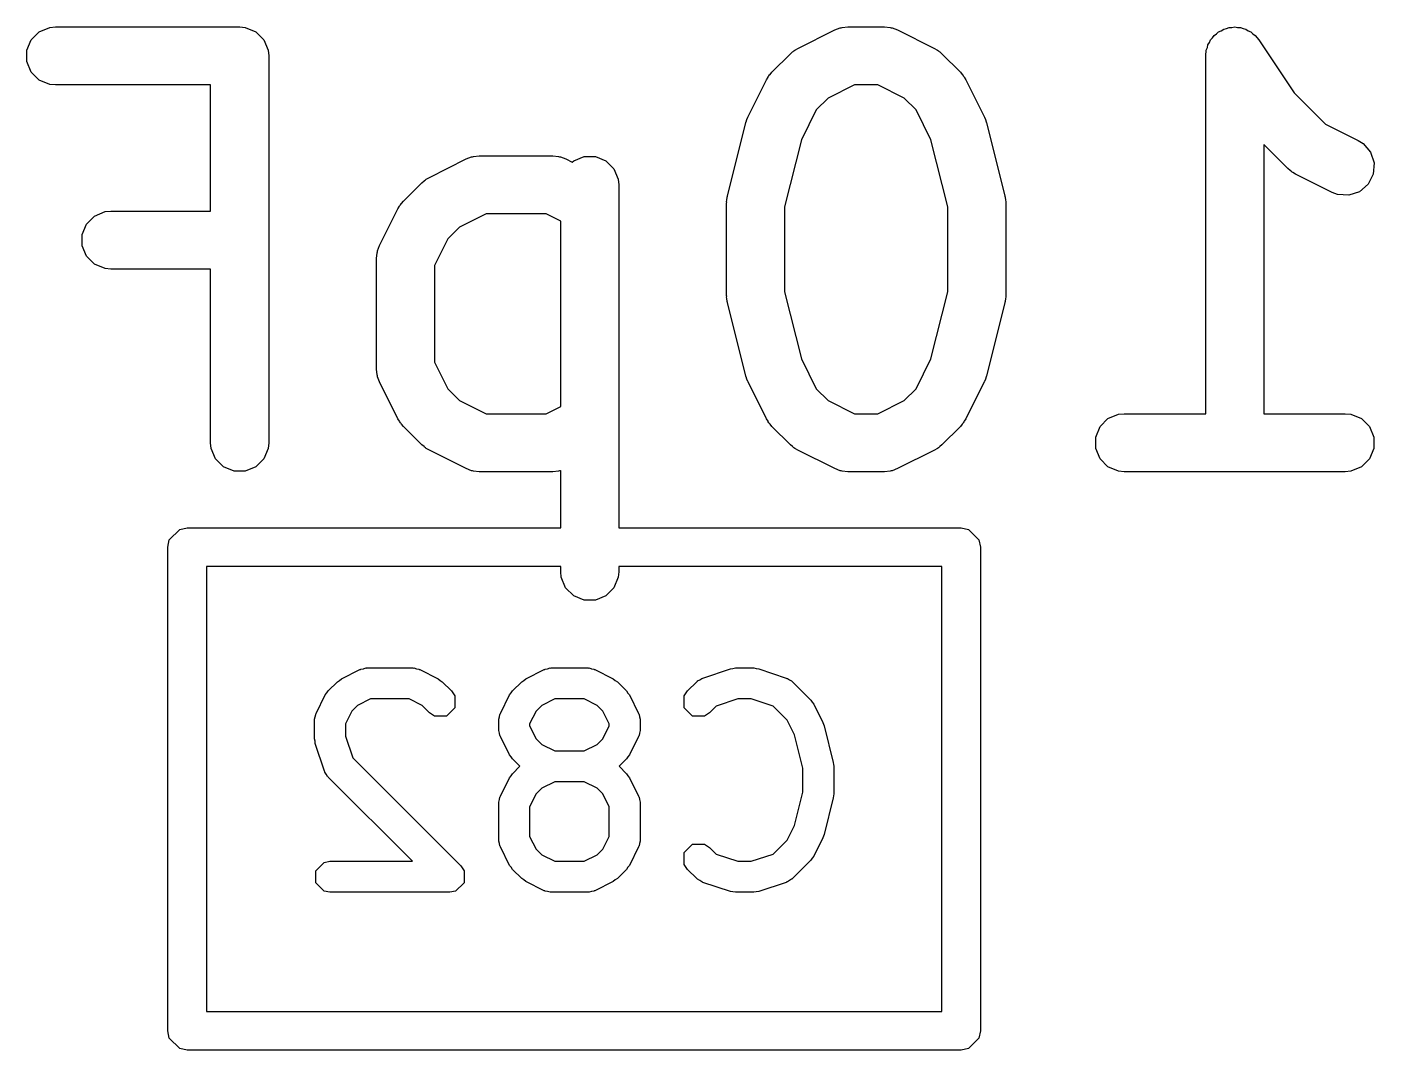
# Model space of a CAD drawing. Extents: x 2.01 to 5.6, y -4.28 to -1.65.
# Drawn here: x 2.8361 to 2.9731, y -1.7687 to -1.6646 of the extents above; entities that cross this region are included whole.
import ezdxf

# ---------------------------------------------------------------- set-up
doc = ezdxf.new("R2010")
doc.units = 0
doc.header["$MEASUREMENT"] = 0
doc.layers.add('BLACK', color=7, linetype='CONTINUOUS')

msp = doc.modelspace()

# ---------------------------------------------------------------- linework, layer by layer
at = {"layer": 'BLACK', "linetype": 'CONTINUOUS'}
for p, q in [((2.8365, -1.66587), (2.83732, -1.66506)), ((2.83732, -1.66506), (2.83838, -1.66462)), ((2.83838, -1.66462), (2.83896, -1.66456)), ((2.83896, -1.66456), (2.85771, -1.66456)), ((2.85771, -1.66456), (2.85828, -1.66462)), ((2.85828, -1.66462), (2.85935, -1.66506)), ((2.85935, -1.66506), (2.86016, -1.66587)), ((2.9145, -1.66675), (2.91825, -1.66487)), ((2.91825, -1.66487), (2.91879, -1.66466)), ((2.91879, -1.66466), (2.9189, -1.66466)), ((2.9189, -1.66466), (2.919, -1.66462)), ((2.919, -1.66462), (2.91957, -1.66456)), ((2.91957, -1.66456), (2.92332, -1.66456)), ((2.92332, -1.66456), (2.9239, -1.66462)), ((2.9239, -1.66462), (2.924, -1.66466)), ((2.924, -1.66466), (2.9241, -1.66466)), ((2.9241, -1.66466), (2.92464, -1.66487)), ((2.92464, -1.66487), (2.92839, -1.66675)), ((2.95686, -1.66542), (2.9571, -1.66526)), ((2.9571, -1.66526), (2.9573, -1.66506)), ((2.9573, -1.66506), (2.95757, -1.66495)), ((2.95757, -1.66495), (2.95782, -1.66478)), ((2.95782, -1.66478), (2.9581, -1.66473)), ((2.9581, -1.66473), (2.95837, -1.66462)), ((2.95837, -1.66462), (2.95866, -1.66462)), ((2.95866, -1.66462), (2.95895, -1.66456)), ((2.95895, -1.66456), (2.95923, -1.66462)), ((2.95923, -1.66462), (2.95952, -1.66462)), ((2.95952, -1.66462), (2.95979, -1.66473)), ((2.95979, -1.66473), (2.96008, -1.66479)), ((2.96008, -1.66479), (2.96032, -1.66495)), ((2.96032, -1.66495), (2.96058, -1.66506)), ((2.96058, -1.66506), (2.96079, -1.66526)), ((2.96079, -1.66526), (2.96103, -1.66543)), ((2.83606, -1.66694), (2.8365, -1.66587)), ((2.86016, -1.66587), (2.8606, -1.66694)), ((2.95616, -1.66667), (2.95622, -1.66638)), ((2.95622, -1.66638), (2.95638, -1.66614)), ((2.95638, -1.66614), (2.95649, -1.66587)), ((2.95649, -1.66587), (2.95669, -1.66567)), ((2.95669, -1.66567), (2.95686, -1.66542)), ((2.96103, -1.66543), (2.9614, -1.66587)), ((2.9614, -1.66587), (2.9614, -1.66587)), ((2.9614, -1.66587), (2.9614, -1.66587)), ((2.9614, -1.66587), (2.9614, -1.66587)), ((2.9614, -1.66587), (2.96499, -1.67126)), ((2.83606, -1.66809), (2.83606, -1.66694)), ((2.8606, -1.66694), (2.86066, -1.66751)), ((2.86066, -1.66751), (2.86066, -1.70688)), ((2.91186, -1.66917), (2.91374, -1.6673)), ((2.91374, -1.6673), (2.91396, -1.66711)), ((2.91396, -1.66711), (2.91401, -1.66705)), ((2.91401, -1.66705), (2.9141, -1.667)), ((2.9141, -1.667), (2.91418, -1.66693)), ((2.91418, -1.66693), (2.91425, -1.6669)), ((2.91425, -1.6669), (2.9145, -1.66675)), ((2.92839, -1.66675), (2.92864, -1.6669)), ((2.92864, -1.6669), (2.92871, -1.66693)), ((2.92871, -1.66693), (2.92879, -1.667)), ((2.92879, -1.667), (2.92888, -1.66705)), ((2.92888, -1.66705), (2.92893, -1.66711)), ((2.92893, -1.66711), (2.92916, -1.6673)), ((2.92916, -1.6673), (2.93103, -1.66917)), ((2.95599, -1.66751), (2.95605, -1.66694)), ((2.95599, -1.70393), (2.95599, -1.66751)), ((2.95599, -1.66751), (2.95599, -1.66751)), ((2.95599, -1.66751), (2.95599, -1.66751)), ((2.95599, -1.66751), (2.95599, -1.66751)), ((2.95605, -1.66694), (2.95616, -1.66667)), ((2.8365, -1.66915), (2.83606, -1.66809)), ((2.83732, -1.66997), (2.8365, -1.66915)), ((2.91167, -1.6694), (2.91186, -1.66917)), ((2.93103, -1.66917), (2.93122, -1.6694)), ((2.83838, -1.67041), (2.83732, -1.66997)), ((2.83896, -1.67047), (2.83838, -1.67041)), ((2.85475, -1.67047), (2.83896, -1.67047)), ((2.85475, -1.68331), (2.85475, -1.67047)), ((2.90943, -1.67369), (2.91131, -1.66994)), ((2.91131, -1.66994), (2.91146, -1.66969)), ((2.91146, -1.66969), (2.91149, -1.66962)), ((2.91149, -1.66962), (2.91156, -1.66954)), ((2.91156, -1.66954), (2.91162, -1.66945)), ((2.91162, -1.66945), (2.91167, -1.6694)), ((2.92027, -1.67047), (2.91757, -1.67181)), ((2.92263, -1.67047), (2.92027, -1.67047)), ((2.92532, -1.67181), (2.92263, -1.67047)), ((2.93122, -1.6694), (2.93128, -1.66945)), ((2.93128, -1.66945), (2.93133, -1.66954)), ((2.93133, -1.66954), (2.9314, -1.66962)), ((2.9314, -1.66962), (2.93143, -1.66969)), ((2.93143, -1.66969), (2.93159, -1.66994)), ((2.93159, -1.66994), (2.93346, -1.67369)), ((2.91757, -1.67181), (2.91637, -1.67301)), ((2.92652, -1.67301), (2.92532, -1.67181)), ((2.96499, -1.67126), (2.96819, -1.67446)), ((2.91637, -1.67301), (2.91486, -1.67604)), ((2.92804, -1.67604), (2.92652, -1.67301)), ((2.90733, -1.68179), (2.90921, -1.6743)), ((2.90921, -1.6743), (2.90922, -1.67425)), ((2.90922, -1.67425), (2.90923, -1.67423)), ((2.90923, -1.67423), (2.90932, -1.67399)), ((2.90932, -1.67399), (2.9094, -1.67375)), ((2.9094, -1.67375), (2.90942, -1.67373)), ((2.90942, -1.67373), (2.90943, -1.67369)), ((2.93346, -1.67369), (2.93348, -1.67373)), ((2.93348, -1.67373), (2.93349, -1.67375)), ((2.93349, -1.67375), (2.93358, -1.67399)), ((2.93358, -1.67399), (2.93367, -1.67423)), ((2.93367, -1.67423), (2.93367, -1.67425)), ((2.93367, -1.67425), (2.93369, -1.6743)), ((2.93369, -1.6743), (2.93556, -1.68179)), ((2.96819, -1.67446), (2.97151, -1.67612)), ((2.91486, -1.67604), (2.91315, -1.68287)), ((2.92974, -1.68287), (2.92804, -1.67604)), ((2.97151, -1.67612), (2.972, -1.67643)), ((2.96435, -1.67897), (2.9619, -1.67652)), ((2.9619, -1.67652), (2.9619, -1.70393)), ((2.972, -1.67643), (2.97276, -1.6773)), ((2.97276, -1.6773), (2.97312, -1.67839)), ((2.87701, -1.67987), (2.88076, -1.67799)), ((2.88076, -1.67799), (2.8813, -1.67779)), ((2.8813, -1.67779), (2.8814, -1.67778)), ((2.8814, -1.67778), (2.8815, -1.67774)), ((2.8815, -1.67774), (2.88208, -1.67768)), ((2.88208, -1.67768), (2.88958, -1.67768)), ((2.88958, -1.67768), (2.89015, -1.67774)), ((2.89015, -1.67774), (2.89025, -1.67778)), ((2.89025, -1.67778), (2.89036, -1.67779)), ((2.89036, -1.67779), (2.8909, -1.67799)), ((2.8909, -1.67799), (2.89155, -1.67832)), ((2.89155, -1.67832), (2.89169, -1.67818)), ((2.89169, -1.67818), (2.89275, -1.67774)), ((2.89275, -1.67774), (2.8939, -1.67774)), ((2.8939, -1.67774), (2.89497, -1.67818)), ((2.89497, -1.67818), (2.89578, -1.679)), ((2.96458, -1.67916), (2.96435, -1.67897)), ((2.97312, -1.67839), (2.97304, -1.67954)), ((2.87624, -1.68042), (2.87647, -1.68024)), ((2.87647, -1.68024), (2.87652, -1.68018)), ((2.87652, -1.68018), (2.87661, -1.68012)), ((2.87661, -1.68012), (2.87669, -1.68006)), ((2.87669, -1.68006), (2.87676, -1.68003)), ((2.87676, -1.68003), (2.87701, -1.67987)), ((2.89578, -1.679), (2.89622, -1.68006)), ((2.89622, -1.68006), (2.89628, -1.68064)), ((2.96463, -1.67922), (2.96458, -1.67916)), ((2.96472, -1.67927), (2.96463, -1.67922)), ((2.9648, -1.67934), (2.96472, -1.67927)), ((2.96487, -1.67937), (2.9648, -1.67934)), ((2.96512, -1.67953), (2.96487, -1.67937)), ((2.96887, -1.6814), (2.96512, -1.67953)), ((2.97304, -1.67954), (2.97252, -1.68057)), ((2.87436, -1.6823), (2.87624, -1.68042)), ((2.89628, -1.68064), (2.89628, -1.71555)), ((2.96941, -1.68161), (2.96887, -1.6814)), ((2.97056, -1.68169), (2.96941, -1.68161)), ((2.97165, -1.68133), (2.97056, -1.68169)), ((2.97252, -1.68057), (2.97165, -1.68133)), ((2.87194, -1.68681), (2.87381, -1.68306)), ((2.87381, -1.68306), (2.87397, -1.68282)), ((2.87397, -1.68282), (2.874, -1.68274)), ((2.874, -1.68274), (2.87406, -1.68266)), ((2.87406, -1.68266), (2.87412, -1.68258)), ((2.87412, -1.68258), (2.87418, -1.68252)), ((2.87418, -1.68252), (2.87436, -1.6823)), ((2.90725, -1.68237), (2.90728, -1.68215)), ((2.90726, -1.68241), (2.90725, -1.68237)), ((2.90725, -1.68251), (2.90726, -1.68241)), ((2.90725, -1.69188), (2.90725, -1.68251)), ((2.90728, -1.68215), (2.9073, -1.68193)), ((2.9073, -1.68193), (2.90732, -1.68189)), ((2.90732, -1.68189), (2.90733, -1.68179)), ((2.91315, -1.68287), (2.91315, -1.69152)), ((2.92974, -1.69152), (2.92974, -1.68287)), ((2.93556, -1.68179), (2.93558, -1.68189)), ((2.93558, -1.68189), (2.93559, -1.68193)), ((2.93559, -1.68193), (2.93561, -1.68215)), ((2.93561, -1.68215), (2.93565, -1.68237)), ((2.93565, -1.68237), (2.93564, -1.68241)), ((2.93564, -1.68241), (2.93565, -1.68251)), ((2.93565, -1.68251), (2.93565, -1.69188)), ((2.84213, -1.68462), (2.84294, -1.68381)), ((2.84294, -1.68381), (2.84401, -1.68336)), ((2.84401, -1.68336), (2.84458, -1.68331)), ((2.84458, -1.68331), (2.85475, -1.68331)), ((2.88277, -1.68359), (2.88008, -1.68494)), ((2.88888, -1.68359), (2.88277, -1.68359)), ((2.89037, -1.68434), (2.88888, -1.68359)), ((2.89037, -1.70318), (2.89037, -1.68434)), ((2.84169, -1.68568), (2.84213, -1.68462)), ((2.84169, -1.68684), (2.84169, -1.68568)), ((2.88008, -1.68494), (2.87888, -1.68613)), ((2.84213, -1.6879), (2.84169, -1.68684)), ((2.87173, -1.68736), (2.87194, -1.68681)), ((2.87888, -1.68613), (2.87753, -1.68883)), ((2.84294, -1.68872), (2.84213, -1.6879)), ((2.87163, -1.68813), (2.87168, -1.68756)), ((2.87163, -1.69938), (2.87163, -1.68813)), ((2.87168, -1.68756), (2.87172, -1.68746)), ((2.87172, -1.68746), (2.87173, -1.68736)), ((2.84401, -1.68916), (2.84294, -1.68872)), ((2.84458, -1.68921), (2.84401, -1.68916)), ((2.85475, -1.68921), (2.84458, -1.68921)), ((2.85475, -1.70688), (2.85475, -1.68921)), ((2.87753, -1.68883), (2.87753, -1.69869)), ((2.90726, -1.69199), (2.90725, -1.69188)), ((2.90725, -1.69203), (2.90726, -1.69199)), ((2.90728, -1.69224), (2.90725, -1.69203)), ((2.9073, -1.69246), (2.90728, -1.69224)), ((2.90732, -1.6925), (2.9073, -1.69246)), ((2.90733, -1.6926), (2.90732, -1.6925)), ((2.90921, -1.7001), (2.90733, -1.6926)), ((2.91315, -1.69152), (2.91486, -1.69835)), ((2.92804, -1.69835), (2.92974, -1.69152)), ((2.93556, -1.6926), (2.93369, -1.7001)), ((2.93558, -1.6925), (2.93556, -1.6926)), ((2.93559, -1.69246), (2.93558, -1.6925)), ((2.93561, -1.69224), (2.93559, -1.69246)), ((2.93565, -1.69203), (2.93561, -1.69224)), ((2.93565, -1.69188), (2.93564, -1.69199)), ((2.93564, -1.69199), (2.93565, -1.69203)), ((2.87168, -1.69996), (2.87163, -1.69938)), ((2.87753, -1.69869), (2.87888, -1.70138)), ((2.91486, -1.69835), (2.91637, -1.70138)), ((2.92652, -1.70138), (2.92804, -1.69835)), ((2.87172, -1.70006), (2.87168, -1.69996)), ((2.87173, -1.70016), (2.87172, -1.70006)), ((2.87194, -1.7007), (2.87173, -1.70016)), ((2.87381, -1.70445), (2.87194, -1.7007)), ((2.90922, -1.70014), (2.90921, -1.7001)), ((2.90923, -1.70016), (2.90922, -1.70014)), ((2.90932, -1.7004), (2.90923, -1.70016)), ((2.9094, -1.70064), (2.90932, -1.7004)), ((2.90942, -1.70066), (2.9094, -1.70064)), ((2.90943, -1.7007), (2.90942, -1.70066)), ((2.91131, -1.70445), (2.90943, -1.7007)), ((2.93346, -1.7007), (2.93159, -1.70445)), ((2.93348, -1.70066), (2.93346, -1.7007)), ((2.93349, -1.70064), (2.93348, -1.70066)), ((2.93358, -1.7004), (2.93349, -1.70064)), ((2.93367, -1.70016), (2.93358, -1.7004)), ((2.93369, -1.7001), (2.93367, -1.70014)), ((2.93367, -1.70014), (2.93367, -1.70016)), ((2.87888, -1.70138), (2.88008, -1.70258)), ((2.91637, -1.70138), (2.91757, -1.70258)), ((2.92532, -1.70258), (2.92652, -1.70138)), ((2.88008, -1.70258), (2.88277, -1.70393)), ((2.88888, -1.70393), (2.89037, -1.70318)), ((2.91757, -1.70258), (2.92027, -1.70393)), ((2.92263, -1.70393), (2.92532, -1.70258)), ((2.87397, -1.7047), (2.87381, -1.70445)), ((2.874, -1.70477), (2.87397, -1.7047)), ((2.87406, -1.70485), (2.874, -1.70477)), ((2.87412, -1.70494), (2.87406, -1.70485)), ((2.87418, -1.70499), (2.87412, -1.70494)), ((2.87436, -1.70522), (2.87418, -1.70499)), ((2.88277, -1.70393), (2.88888, -1.70393)), ((2.91146, -1.7047), (2.91131, -1.70445)), ((2.91149, -1.70477), (2.91146, -1.7047)), ((2.91156, -1.70485), (2.91149, -1.70477)), ((2.91162, -1.70494), (2.91156, -1.70485)), ((2.91167, -1.70499), (2.91162, -1.70494)), ((2.91186, -1.70522), (2.91167, -1.70499)), ((2.92027, -1.70393), (2.92263, -1.70393)), ((2.93122, -1.70499), (2.93103, -1.70522)), ((2.93128, -1.70494), (2.93122, -1.70499)), ((2.93133, -1.70485), (2.93128, -1.70494)), ((2.9314, -1.70477), (2.93133, -1.70485)), ((2.93143, -1.7047), (2.9314, -1.70477)), ((2.93159, -1.70445), (2.93143, -1.7047)), ((2.94524, -1.70524), (2.94605, -1.70443)), ((2.94605, -1.70443), (2.94712, -1.70399)), ((2.94712, -1.70399), (2.94769, -1.70393)), ((2.94769, -1.70393), (2.95599, -1.70393)), ((2.9619, -1.70393), (2.97019, -1.70393)), ((2.97019, -1.70393), (2.97077, -1.70399)), ((2.97077, -1.70399), (2.97183, -1.70443)), ((2.97183, -1.70443), (2.97265, -1.70524)), ((2.87624, -1.7071), (2.87436, -1.70522)), ((2.91374, -1.7071), (2.91186, -1.70522)), ((2.93103, -1.70522), (2.92916, -1.7071)), ((2.9448, -1.70631), (2.94524, -1.70524)), ((2.9448, -1.70746), (2.9448, -1.70631)), ((2.97265, -1.70524), (2.97309, -1.70631)), ((2.97309, -1.70631), (2.97309, -1.70746)), ((2.85481, -1.70746), (2.85475, -1.70688)), ((2.85525, -1.70852), (2.85481, -1.70746)), ((2.8606, -1.70746), (2.86016, -1.70852)), ((2.86066, -1.70688), (2.8606, -1.70746)), ((2.87647, -1.70728), (2.87624, -1.7071)), ((2.87652, -1.70734), (2.87647, -1.70728)), ((2.87661, -1.7074), (2.87652, -1.70734)), ((2.87669, -1.70746), (2.87661, -1.7074)), ((2.87676, -1.70749), (2.87669, -1.70746)), ((2.87701, -1.70765), (2.87676, -1.70749)), ((2.88076, -1.70952), (2.87701, -1.70765)), ((2.91396, -1.70728), (2.91374, -1.7071)), ((2.91401, -1.70734), (2.91396, -1.70728)), ((2.9141, -1.7074), (2.91401, -1.70734)), ((2.91418, -1.70746), (2.9141, -1.7074)), ((2.91425, -1.70749), (2.91418, -1.70746)), ((2.9145, -1.70765), (2.91425, -1.70749)), ((2.91825, -1.70952), (2.9145, -1.70765)), ((2.92839, -1.70765), (2.92464, -1.70952)), ((2.92864, -1.70749), (2.92839, -1.70765)), ((2.92871, -1.70746), (2.92864, -1.70749)), ((2.92879, -1.7074), (2.92871, -1.70746)), ((2.92888, -1.70734), (2.92879, -1.7074)), ((2.92893, -1.70728), (2.92888, -1.70734)), ((2.92916, -1.7071), (2.92893, -1.70728)), ((2.94524, -1.70852), (2.9448, -1.70746)), ((2.97309, -1.70746), (2.97265, -1.70852)), ((2.85606, -1.70934), (2.85525, -1.70852)), ((2.86016, -1.70852), (2.85935, -1.70934)), ((2.94605, -1.70934), (2.94524, -1.70852)), ((2.97265, -1.70852), (2.97183, -1.70934)), ((2.85713, -1.70978), (2.85606, -1.70934)), ((2.85828, -1.70978), (2.85713, -1.70978)), ((2.85935, -1.70934), (2.85828, -1.70978)), ((2.8813, -1.70973), (2.88076, -1.70952)), ((2.8814, -1.70974), (2.8813, -1.70973)), ((2.8815, -1.70978), (2.8814, -1.70974)), ((2.88208, -1.70984), (2.8815, -1.70978)), ((2.88958, -1.70984), (2.88208, -1.70984)), ((2.89015, -1.70978), (2.88958, -1.70984)), ((2.89025, -1.70974), (2.89015, -1.70978)), ((2.89036, -1.70973), (2.89025, -1.70974)), ((2.89037, -1.70972), (2.89036, -1.70973)), ((2.89037, -1.71555), (2.89037, -1.70972)), ((2.91879, -1.70973), (2.91825, -1.70952)), ((2.9189, -1.70974), (2.91879, -1.70973)), ((2.919, -1.70978), (2.9189, -1.70974)), ((2.91957, -1.70984), (2.919, -1.70978)), ((2.92332, -1.70984), (2.91957, -1.70984)), ((2.9239, -1.70978), (2.92332, -1.70984)), ((2.924, -1.70974), (2.9239, -1.70978)), ((2.9241, -1.70973), (2.924, -1.70974)), ((2.92464, -1.70952), (2.9241, -1.70973)), ((2.94712, -1.70978), (2.94605, -1.70934)), ((2.94769, -1.70984), (2.94712, -1.70978)), ((2.97019, -1.70984), (2.94769, -1.70984)), ((2.97077, -1.70978), (2.97019, -1.70984)), ((2.97183, -1.70934), (2.97077, -1.70978)), ((2.85054, -1.71677), (2.85161, -1.7157)), ((2.85161, -1.7157), (2.85236, -1.71555)), ((2.85236, -1.71555), (2.89037, -1.71555)), ((2.89628, -1.71555), (2.9311, -1.71555)), ((2.9311, -1.71555), (2.93186, -1.7157)), ((2.93186, -1.7157), (2.93292, -1.71677)), ((2.85039, -1.71752), (2.85054, -1.71677)), ((2.93292, -1.71677), (2.93307, -1.71752)), ((2.85039, -1.76673), (2.85039, -1.71752)), ((2.93307, -1.71752), (2.93307, -1.76673)), ((2.89037, -1.71949), (2.85433, -1.71949)), ((2.85433, -1.71949), (2.85433, -1.76476)), ((2.89037, -1.72001), (2.89037, -1.71949)), ((2.89043, -1.72058), (2.89037, -1.72001)), ((2.89628, -1.72001), (2.89622, -1.72058)), ((2.89628, -1.71949), (2.89628, -1.72001)), ((2.92913, -1.71949), (2.89628, -1.71949)), ((2.92913, -1.76476), (2.92913, -1.71949)), ((2.89087, -1.72165), (2.89043, -1.72058)), ((2.89622, -1.72058), (2.89578, -1.72165)), ((2.89169, -1.72246), (2.89087, -1.72165)), ((2.89275, -1.7229), (2.89169, -1.72246)), ((2.89497, -1.72246), (2.8939, -1.7229)), ((2.89578, -1.72165), (2.89497, -1.72246)), ((2.8939, -1.7229), (2.89275, -1.7229)), ((2.86786, -1.73107), (2.86806, -1.73091)), ((2.86806, -1.73091), (2.86994, -1.72998)), ((2.86994, -1.72998), (2.87001, -1.72995)), ((2.87001, -1.72995), (2.87004, -1.72993)), ((2.87004, -1.72993), (2.87029, -1.72988)), ((2.87029, -1.72988), (2.87053, -1.72981)), ((2.87053, -1.72981), (2.87056, -1.72982)), ((2.87056, -1.72982), (2.87064, -1.72981)), ((2.87064, -1.72981), (2.87533, -1.72981)), ((2.87533, -1.72981), (2.87541, -1.72982)), ((2.87541, -1.72982), (2.87544, -1.72981)), ((2.87544, -1.72981), (2.87568, -1.72988)), ((2.87568, -1.72988), (2.87593, -1.72993)), ((2.87593, -1.72993), (2.87596, -1.72995)), ((2.87596, -1.72995), (2.87603, -1.72998)), ((2.87603, -1.72998), (2.87791, -1.73091)), ((2.87791, -1.73091), (2.87811, -1.73107)), ((2.88661, -1.73107), (2.88681, -1.73091)), ((2.88681, -1.73091), (2.88868, -1.72998)), ((2.88868, -1.72998), (2.88876, -1.72995)), ((2.88876, -1.72995), (2.88879, -1.72993)), ((2.88879, -1.72993), (2.88903, -1.72988)), ((2.88903, -1.72988), (2.88928, -1.72981)), ((2.88928, -1.72981), (2.88931, -1.72982)), ((2.88931, -1.72982), (2.88939, -1.72981)), ((2.88939, -1.72981), (2.89314, -1.72981)), ((2.89314, -1.72981), (2.89322, -1.72982)), ((2.89322, -1.72982), (2.89325, -1.72981)), ((2.89325, -1.72981), (2.89349, -1.72988)), ((2.89349, -1.72988), (2.89374, -1.72993)), ((2.89374, -1.72993), (2.89377, -1.72995)), ((2.89377, -1.72995), (2.89384, -1.72998)), ((2.89384, -1.72998), (2.89572, -1.73091)), ((2.89572, -1.73091), (2.89592, -1.73107)), ((2.90429, -1.73113), (2.90451, -1.73101)), ((2.90451, -1.73101), (2.90472, -1.73087)), ((2.90472, -1.73087), (2.90476, -1.73087)), ((2.90476, -1.73087), (2.90483, -1.73083)), ((2.90483, -1.73083), (2.90764, -1.72989)), ((2.90764, -1.72989), (2.90789, -1.72986)), ((2.90789, -1.72986), (2.90814, -1.72981)), ((2.90814, -1.72981), (2.91001, -1.72981)), ((2.91001, -1.72981), (2.91026, -1.72986)), ((2.91026, -1.72986), (2.91051, -1.72989)), ((2.91051, -1.72989), (2.91332, -1.73083)), ((2.91332, -1.73083), (2.91339, -1.73087)), ((2.91339, -1.73087), (2.91343, -1.73087)), ((2.91343, -1.73087), (2.91364, -1.73101)), ((2.91364, -1.73101), (2.91386, -1.73113)), ((2.86642, -1.73255), (2.86658, -1.73235)), ((2.86658, -1.73235), (2.86672, -1.73215)), ((2.86672, -1.73215), (2.86765, -1.73121)), ((2.86765, -1.73121), (2.86786, -1.73107)), ((2.87811, -1.73107), (2.87832, -1.73121)), ((2.87832, -1.73121), (2.87925, -1.73215)), ((2.87925, -1.73215), (2.8796, -1.73266)), ((2.88517, -1.73255), (2.88532, -1.73235)), ((2.88532, -1.73235), (2.88546, -1.73215)), ((2.88546, -1.73215), (2.8864, -1.73121)), ((2.8864, -1.73121), (2.88661, -1.73107)), ((2.89592, -1.73107), (2.89613, -1.73121)), ((2.89613, -1.73121), (2.89706, -1.73215)), ((2.89706, -1.73215), (2.8972, -1.73236)), ((2.8972, -1.73236), (2.89736, -1.73255)), ((2.90293, -1.73266), (2.90327, -1.73215)), ((2.90327, -1.73215), (2.90421, -1.73121)), ((2.90421, -1.73121), (2.90428, -1.73116)), ((2.90428, -1.73116), (2.90429, -1.73113)), ((2.91386, -1.73113), (2.91387, -1.73116)), ((2.91387, -1.73116), (2.91394, -1.73121)), ((2.91394, -1.73121), (2.91581, -1.73308)), ((2.86548, -1.73443), (2.86642, -1.73255)), ((2.8697, -1.73362), (2.86912, -1.73419)), ((2.87101, -1.73296), (2.8697, -1.73362)), ((2.87496, -1.73296), (2.87101, -1.73296)), ((2.87627, -1.73362), (2.87496, -1.73296)), ((2.87703, -1.73437), (2.87627, -1.73362)), ((2.8796, -1.73266), (2.8796, -1.73386)), ((2.88423, -1.73443), (2.88517, -1.73255)), ((2.88845, -1.73362), (2.88787, -1.73419)), ((2.88976, -1.73296), (2.88845, -1.73362)), ((2.89277, -1.73296), (2.88976, -1.73296)), ((2.89408, -1.73362), (2.89277, -1.73296)), ((2.89466, -1.73419), (2.89408, -1.73362)), ((2.89736, -1.73255), (2.8983, -1.73443)), ((2.90293, -1.73386), (2.90293, -1.73266)), ((2.90617, -1.7337), (2.9055, -1.73437)), ((2.90839, -1.73296), (2.90617, -1.7337)), ((2.90976, -1.73296), (2.90839, -1.73296)), ((2.91197, -1.7337), (2.90976, -1.73296)), ((2.9134, -1.73513), (2.91197, -1.7337)), ((2.91581, -1.73308), (2.91595, -1.73329)), ((2.91595, -1.73329), (2.91611, -1.73349)), ((2.91611, -1.73349), (2.91704, -1.73537)), ((2.86532, -1.73502), (2.86539, -1.73478)), ((2.86533, -1.73506), (2.86532, -1.73502)), ((2.86532, -1.73513), (2.86533, -1.73506)), ((2.86532, -1.73701), (2.86532, -1.73513)), ((2.86539, -1.73478), (2.86544, -1.73453)), ((2.86544, -1.73453), (2.86546, -1.73451)), ((2.86546, -1.73451), (2.86548, -1.73443)), ((2.86912, -1.73419), (2.86847, -1.73551)), ((2.87754, -1.73471), (2.87703, -1.73437)), ((2.87874, -1.73471), (2.87754, -1.73471)), ((2.8796, -1.73386), (2.87874, -1.73471)), ((2.88406, -1.73513), (2.88408, -1.73506)), ((2.88406, -1.73607), (2.88406, -1.73513)), ((2.88407, -1.73502), (2.88414, -1.73478)), ((2.88408, -1.73506), (2.88407, -1.73502)), ((2.88414, -1.73478), (2.88418, -1.73453)), ((2.88418, -1.73453), (2.88421, -1.73451)), ((2.88421, -1.73451), (2.88423, -1.73443)), ((2.88787, -1.73419), (2.88721, -1.73551)), ((2.89531, -1.73551), (2.89466, -1.73419)), ((2.8983, -1.73443), (2.89832, -1.73451)), ((2.89832, -1.73451), (2.89834, -1.73453)), ((2.89834, -1.73453), (2.89839, -1.73478)), ((2.89839, -1.73478), (2.89846, -1.73502)), ((2.89846, -1.73502), (2.89845, -1.73506)), ((2.89845, -1.73506), (2.89846, -1.73513)), ((2.89846, -1.73513), (2.89846, -1.73607)), ((2.90378, -1.73471), (2.90293, -1.73386)), ((2.90499, -1.73471), (2.90378, -1.73471)), ((2.9055, -1.73437), (2.90499, -1.73471)), ((2.91415, -1.73662), (2.9134, -1.73513)), ((2.86847, -1.73551), (2.86847, -1.73675)), ((2.88408, -1.73615), (2.88406, -1.73607)), ((2.88407, -1.73618), (2.88408, -1.73615)), ((2.88414, -1.73643), (2.88407, -1.73618)), ((2.88418, -1.73667), (2.88414, -1.73643)), ((2.88721, -1.73551), (2.88721, -1.7357)), ((2.88721, -1.7357), (2.88787, -1.73701)), ((2.89466, -1.73701), (2.89531, -1.7357)), ((2.89531, -1.7357), (2.89531, -1.73551)), ((2.89839, -1.73643), (2.89834, -1.73667)), ((2.89846, -1.73618), (2.89839, -1.73643)), ((2.89846, -1.73607), (2.89845, -1.73615)), ((2.89845, -1.73615), (2.89846, -1.73618)), ((2.91704, -1.73537), (2.91709, -1.73553)), ((2.91709, -1.73553), (2.91716, -1.73569)), ((2.91716, -1.73569), (2.9181, -1.73944)), ((2.86537, -1.73726), (2.86532, -1.73701)), ((2.8654, -1.73751), (2.86537, -1.73726)), ((2.86634, -1.74032), (2.8654, -1.73751)), ((2.86847, -1.73675), (2.86921, -1.73897)), ((2.88421, -1.7367), (2.88418, -1.73667)), ((2.88423, -1.73678), (2.88421, -1.7367)), ((2.88517, -1.73865), (2.88423, -1.73678)), ((2.88787, -1.73701), (2.88845, -1.73759)), ((2.88845, -1.73759), (2.88976, -1.73825)), ((2.89277, -1.73825), (2.89408, -1.73759)), ((2.89408, -1.73759), (2.89466, -1.73701)), ((2.8983, -1.73678), (2.89736, -1.73865)), ((2.89832, -1.7367), (2.8983, -1.73678)), ((2.89834, -1.73667), (2.89832, -1.7367)), ((2.915, -1.74001), (2.91415, -1.73662)), ((2.86921, -1.73897), (2.88019, -1.74996)), ((2.88532, -1.73885), (2.88517, -1.73865)), ((2.88546, -1.73906), (2.88532, -1.73885)), ((2.88622, -1.73982), (2.88546, -1.73906)), ((2.88976, -1.73825), (2.89277, -1.73825)), ((2.89706, -1.73906), (2.8963, -1.73982)), ((2.8972, -1.73885), (2.89706, -1.73906)), ((2.89736, -1.73865), (2.8972, -1.73885)), ((2.86637, -1.74039), (2.86634, -1.74032)), ((2.86637, -1.74042), (2.86637, -1.74039)), ((2.86651, -1.74063), (2.86637, -1.74042)), ((2.86664, -1.74085), (2.86651, -1.74063)), ((2.88532, -1.74079), (2.88546, -1.74058)), ((2.88546, -1.74058), (2.88622, -1.73982)), ((2.8963, -1.73982), (2.89706, -1.74058)), ((2.89706, -1.74058), (2.8972, -1.74079)), ((2.915, -1.74244), (2.915, -1.74001)), ((2.9181, -1.73944), (2.91811, -1.73963)), ((2.91811, -1.73963), (2.91815, -1.73982)), ((2.91815, -1.73982), (2.91815, -1.74263)), ((2.86667, -1.74087), (2.86664, -1.74085)), ((2.86672, -1.74093), (2.86667, -1.74087)), ((2.87528, -1.74949), (2.86672, -1.74093)), ((2.88423, -1.74287), (2.88517, -1.74099)), ((2.88517, -1.74099), (2.88532, -1.74079)), ((2.88976, -1.7414), (2.88845, -1.74205)), ((2.89277, -1.7414), (2.88976, -1.7414)), ((2.89408, -1.74205), (2.89277, -1.7414)), ((2.8972, -1.74079), (2.89736, -1.74099)), ((2.89736, -1.74099), (2.8983, -1.74287)), ((2.88407, -1.74346), (2.88414, -1.74321)), ((2.88414, -1.74321), (2.88418, -1.74297)), ((2.88418, -1.74297), (2.88421, -1.74294)), ((2.88421, -1.74294), (2.88423, -1.74287)), ((2.88787, -1.74263), (2.88721, -1.74394)), ((2.88845, -1.74205), (2.88787, -1.74263)), ((2.89466, -1.74263), (2.89408, -1.74205)), ((2.89531, -1.74394), (2.89466, -1.74263)), ((2.8983, -1.74287), (2.89832, -1.74294)), ((2.89832, -1.74294), (2.89834, -1.74297)), ((2.89834, -1.74297), (2.89839, -1.74321)), ((2.89839, -1.74321), (2.89846, -1.74346)), ((2.91415, -1.74583), (2.915, -1.74244)), ((2.9181, -1.74301), (2.91716, -1.74676)), ((2.91811, -1.74282), (2.9181, -1.74301)), ((2.91815, -1.74263), (2.91811, -1.74282)), ((2.88406, -1.74357), (2.88408, -1.74349)), ((2.88406, -1.74732), (2.88406, -1.74357)), ((2.88408, -1.74349), (2.88407, -1.74346)), ((2.88721, -1.74394), (2.88721, -1.74695)), ((2.89531, -1.74695), (2.89531, -1.74394)), ((2.89846, -1.74346), (2.89845, -1.74349)), ((2.89845, -1.74349), (2.89846, -1.74357)), ((2.89846, -1.74357), (2.89846, -1.74732)), ((2.9134, -1.74732), (2.91415, -1.74583)), ((2.88408, -1.7474), (2.88406, -1.74732)), ((2.88407, -1.74743), (2.88408, -1.7474)), ((2.88414, -1.74767), (2.88407, -1.74743)), ((2.88721, -1.74695), (2.88787, -1.74826)), ((2.89466, -1.74826), (2.89531, -1.74695)), ((2.89846, -1.74743), (2.89839, -1.74767)), ((2.89846, -1.74732), (2.89845, -1.7474)), ((2.89845, -1.7474), (2.89846, -1.74743)), ((2.91197, -1.74876), (2.9134, -1.74732)), ((2.91704, -1.74709), (2.91611, -1.74896)), ((2.91709, -1.74692), (2.91704, -1.74709)), ((2.91716, -1.74676), (2.91709, -1.74692)), ((2.88418, -1.74792), (2.88414, -1.74767)), ((2.88421, -1.74795), (2.88418, -1.74792)), ((2.88423, -1.74802), (2.88421, -1.74795)), ((2.88517, -1.7499), (2.88423, -1.74802)), ((2.88787, -1.74826), (2.88845, -1.74884)), ((2.88845, -1.74884), (2.88976, -1.74949)), ((2.89277, -1.74949), (2.89408, -1.74884)), ((2.89408, -1.74884), (2.89466, -1.74826)), ((2.8983, -1.74802), (2.89736, -1.7499)), ((2.89832, -1.74795), (2.8983, -1.74802)), ((2.89834, -1.74792), (2.89832, -1.74795)), ((2.89839, -1.74767), (2.89834, -1.74792)), ((2.90293, -1.74859), (2.90378, -1.74774)), ((2.90293, -1.7498), (2.90293, -1.74859)), ((2.90378, -1.74774), (2.90499, -1.74774)), ((2.90499, -1.74774), (2.9055, -1.74808)), ((2.9055, -1.74808), (2.90617, -1.74876)), ((2.90617, -1.74876), (2.90839, -1.74949)), ((2.90976, -1.74949), (2.91197, -1.74876)), ((2.86544, -1.75047), (2.86629, -1.74961)), ((2.86629, -1.74961), (2.86689, -1.74949)), ((2.86689, -1.74949), (2.87528, -1.74949)), ((2.88019, -1.74996), (2.88053, -1.75047)), ((2.88532, -1.7501), (2.88517, -1.7499)), ((2.88546, -1.75031), (2.88532, -1.7501)), ((2.88976, -1.74949), (2.89277, -1.74949)), ((2.8972, -1.7501), (2.89706, -1.75031)), ((2.89736, -1.7499), (2.8972, -1.7501)), ((2.90327, -1.75031), (2.90293, -1.7498)), ((2.90839, -1.74949), (2.90976, -1.74949)), ((2.91581, -1.74937), (2.91394, -1.75125)), ((2.91595, -1.74916), (2.91581, -1.74937)), ((2.91611, -1.74896), (2.91595, -1.74916)), ((2.86544, -1.75167), (2.86544, -1.75047)), ((2.88053, -1.75047), (2.88053, -1.75167)), ((2.8864, -1.75125), (2.88546, -1.75031)), ((2.88661, -1.75139), (2.8864, -1.75125)), ((2.88681, -1.75154), (2.88661, -1.75139)), ((2.88868, -1.75248), (2.88681, -1.75154)), ((2.89572, -1.75154), (2.89384, -1.75248)), ((2.89592, -1.75139), (2.89572, -1.75154)), ((2.89613, -1.75125), (2.89592, -1.75139)), ((2.89706, -1.75031), (2.89613, -1.75125)), ((2.90421, -1.75125), (2.90327, -1.75031)), ((2.90428, -1.75129), (2.90421, -1.75125)), ((2.90429, -1.75132), (2.90428, -1.75129)), ((2.90451, -1.75145), (2.90429, -1.75132)), ((2.90472, -1.75159), (2.90451, -1.75145)), ((2.90476, -1.75159), (2.90472, -1.75159)), ((2.90483, -1.75163), (2.90476, -1.75159)), ((2.91339, -1.75159), (2.91332, -1.75163)), ((2.91343, -1.75159), (2.91339, -1.75159)), ((2.91364, -1.75145), (2.91343, -1.75159)), ((2.91386, -1.75132), (2.91364, -1.75145)), ((2.91387, -1.75129), (2.91386, -1.75132)), ((2.91394, -1.75125), (2.91387, -1.75129)), ((2.86629, -1.75252), (2.86544, -1.75167)), ((2.86689, -1.75264), (2.86629, -1.75252)), ((2.87908, -1.75264), (2.86689, -1.75264)), ((2.87968, -1.75252), (2.87908, -1.75264)), ((2.88053, -1.75167), (2.87968, -1.75252)), ((2.87968, -1.75252), (2.87968, -1.75252)), ((2.88876, -1.7525), (2.88868, -1.75248)), ((2.88879, -1.75252), (2.88876, -1.7525)), ((2.88903, -1.75257), (2.88879, -1.75252)), ((2.88928, -1.75264), (2.88903, -1.75257)), ((2.88931, -1.75263), (2.88928, -1.75264)), ((2.88939, -1.75264), (2.88931, -1.75263)), ((2.89314, -1.75264), (2.88939, -1.75264)), ((2.89322, -1.75263), (2.89314, -1.75264)), ((2.89325, -1.75264), (2.89322, -1.75263)), ((2.89349, -1.75257), (2.89325, -1.75264)), ((2.89374, -1.75252), (2.89349, -1.75257)), ((2.89377, -1.7525), (2.89374, -1.75252)), ((2.89384, -1.75248), (2.89377, -1.7525)), ((2.90764, -1.75256), (2.90483, -1.75163)), ((2.90789, -1.75259), (2.90764, -1.75256)), ((2.90814, -1.75264), (2.90789, -1.75259)), ((2.91001, -1.75264), (2.90814, -1.75264)), ((2.91026, -1.75259), (2.91001, -1.75264)), ((2.91051, -1.75256), (2.91026, -1.75259)), ((2.91332, -1.75163), (2.91051, -1.75256)), ((2.85433, -1.76476), (2.92913, -1.76476)), ((2.85054, -1.76749), (2.85039, -1.76673)), ((2.85161, -1.76855), (2.85054, -1.76749)), ((2.93292, -1.76749), (2.93186, -1.76855)), ((2.93307, -1.76673), (2.93292, -1.76749)), ((2.85236, -1.7687), (2.85161, -1.76855)), ((2.9311, -1.7687), (2.85236, -1.7687)), ((2.93186, -1.76855), (2.9311, -1.7687))]:
    msp.add_line(p, q, dxfattribs=at)

doc.saveas('drawing.dxf')
